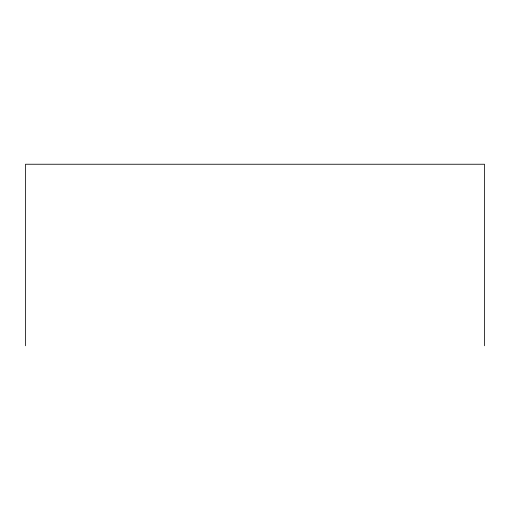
<?xml version="1.0" encoding="UTF-8"?>
<svg xmlns="http://www.w3.org/2000/svg" width="510" height="510" viewBox="0 0 510 510"><rect width="100%" height="100%" fill="white"/><g stroke="black" fill="none" stroke-linecap="round" stroke-linejoin="round"><path stroke-width="0.76" d="M484.5 345.755L484.5 164.245L25.5 164.245L25.5 345.755"/></g></svg>
